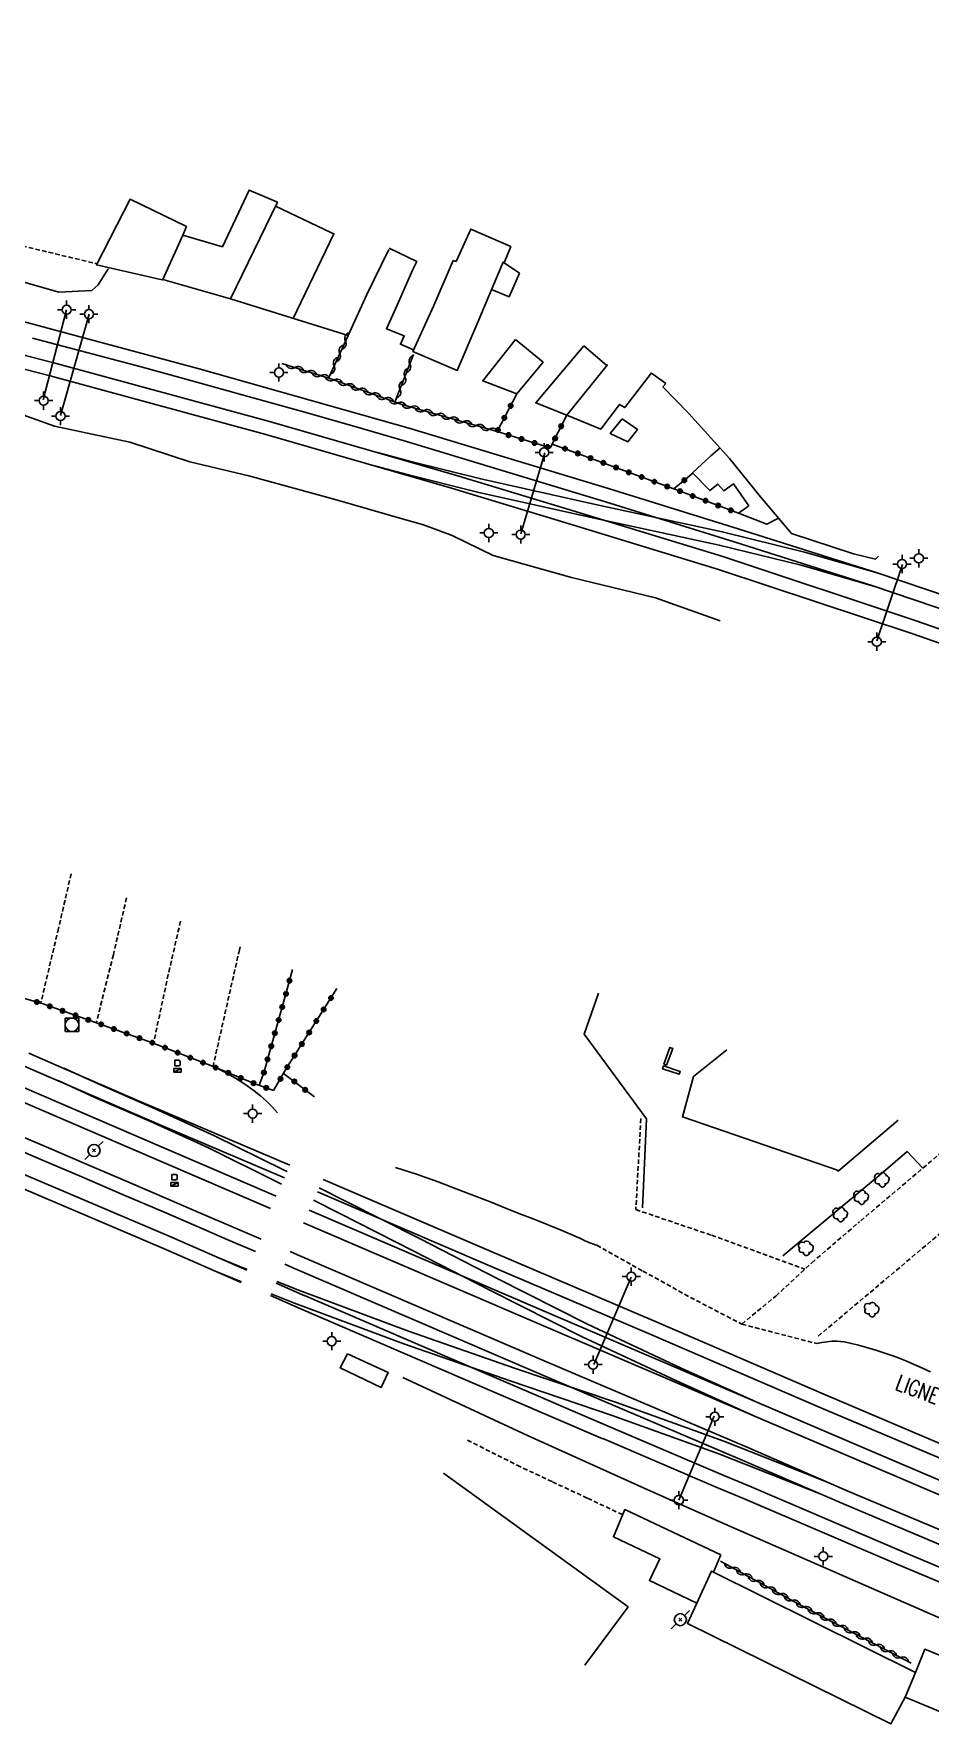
# Model space of a CAD drawing. Header units: millimetres. Extents: x 184000 to 185000, y 128098 to 129000.
# Drawn here: x 184251.4 to 184350.2, y 128813.8 to 129000 of the extents above; entities that cross this region are included whole.
import ezdxf
from ezdxf.enums import TextEntityAlignment as Align

# ---------------------------------------------------------------- set-up
doc = ezdxf.new("R2010")
doc.units = ezdxf.units.MM
doc.linetypes.add('DASHED', pattern=[0.75, 0.5, -0.25])
doc.layers.get('0').update_dxf_attribs({"linetype": 'CONTINUOUS'})
for name, color, linetype in [('W0006', 2, 'CONTINUOUS'), ('W0017', 7, 'CONTINUOUS'), ('W0101', 7, 'CONTINUOUS'), ('W0104', 1, 'CONTINUOUS'), ('W0112', 1, 'DASHED'), ('W0211', 2, 'CONTINUOUS'), ('W0214', 2, 'CONTINUOUS'), ('W0300', 7, 'CONTINUOUS'), ('W0310', 3, 'CONTINUOUS'), ('W0323', 7, 'CONTINUOUS'), ('W0333', 7, 'CONTINUOUS'), ('W0402', 7, 'CONTINUOUS'), ('W0420', 7, 'CONTINUOUS'), ('W0438', 7, 'CONTINUOUS'), ('W0439', 7, 'CONTINUOUS'), ('W0473', 7, 'CONTINUOUS'), ('W0610', 7, 'CONTINUOUS'), ('W0611', 7, 'CONTINUOUS'), ('W0700', 7, 'CONTINUOUS'), ('W0989', 7, 'CONTINUOUS')]:
    doc.layers.add(name, color=color, linetype=linetype)
doc.styles.get("Standard").update_dxf_attribs({"font": 'romans.shx', "width": 0.85})

# ---------------------------------------------------------------- blocks, each defined once
blk = doc.blocks.new('T300')
for p, q in [((-0.8, 0.51), (-0.86, 0.34)), ((-0.86, 0.34), (-0.86, 0.17)), ((-0.86, 0.17), (-0.74, 0.06)), ((-0.69, 0.63), (-0.8, 0.51)), ((-0.8, -0.06), (-0.74, 0.06)), ((-0.74, 0.06), (-0.69, 0.11)), ((-0.57, 0.69), (-0.69, 0.63)), ((-0.46, 0.69), (-0.57, 0.69)), ((-0.29, 0.63), (-0.46, 0.69)), ((-0.29, 0.63), (-0.17, 0.74)), ((-0.23, 0.57), (-0.29, 0.63)), ((-0.17, 0.74), (-0.06, 0.8)), ((-0.06, 0.8), (0.06, 0.8)), ((0.06, 0.8), (0.23, 0.74)), ((0.23, 0.74), (0.34, 0.63)), ((0.34, 0.63), (0.4, 0.51)), ((0.46, 0.46), (0.34, 0.46)), ((0.4, 0.51), (0.4, 0.46)), ((0.57, 0.4), (0.46, 0.46)), ((0.57, 0.4), (0.69, 0.29)), ((0.69, 0.29), (0.74, 0.17)), ((0.74, 0.06), (0.69, -0.17)), ((0.74, 0.17), (0.74, 0.06)), ((-0.8, -0.17), (-0.8, -0.06)), ((-0.8, -0.23), (-0.8, -0.17)), ((-0.74, -0.34), (-0.8, -0.23)), ((-0.69, -0.4), (-0.74, -0.34)), ((-0.51, -0.46), (-0.69, -0.4)), ((-0.4, -0.46), (-0.51, -0.46)), ((-0.4, -0.46), (-0.34, -0.46)), ((-0.34, -0.46), (-0.34, -0.4)), ((-0.34, -0.51), (-0.34, -0.46)), ((-0.29, -0.63), (-0.34, -0.51)), ((-0.17, -0.74), (-0.29, -0.63)), ((-0.06, -0.8), (-0.17, -0.74)), ((0.06, -0.8), (-0.06, -0.8)), ((0.17, -0.74), (0.06, -0.8)), ((0.23, -0.69), (0.17, -0.74)), ((0.29, -0.46), (0.23, -0.46)), ((0.29, -0.63), (0.23, -0.69)), ((0.46, -0.4), (0.29, -0.46)), ((0.34, -0.51), (0.29, -0.63)), ((0.34, -0.51), (0.34, -0.46)), ((0.57, -0.34), (0.46, -0.4)), ((0.63, -0.29), (0.57, -0.34)), ((0.69, -0.17), (0.63, -0.29))]:
    blk.add_line(p, q)
blk = doc.blocks.new('T610')
for p, q in [((-0.500001, 0), (-1.000002, 0)), ((0, 0.500001), (0, 1.000002)), ((0.500001, 0), (1.000002, 0)), ((0, -0.500001), (0, -1.000002))]:
    blk.add_line(p, q)
blk.add_ellipse((0, 0), major_axis=(-0.353554, 0.353554), ratio=1, start_param=3.926990817, end_param=10.2101761242)
blk = doc.blocks.new('T473')
for p, q in [((-0.166667, 0.166667), (0.166667, -0.166667)), ((-0.166667, -0.166667), (0.166667, 0.166667)), ((0.500001, 0.500001), (1.000002, 1.000002)), ((-1.000002, -1.000002), (-0.500001, -0.500001))]:
    blk.add_line(p, q)
blk.add_ellipse((0, 0), major_axis=(0.471405, 0.471405), ratio=1, start_param=5.4977871438, end_param=11.780972451)
blk = doc.blocks.new('T438')
for p, q in [((-0.4, 0.2), (0.4, 0.2)), ((-0.4, -0.2), (-0.4, 0.2)), ((0.15, 1.1), (-0.3, 1.1)), ((-0.3, 1.1), (-0.3, 0.5)), ((-0.3, 0.5), (0.15, 0.5)), ((0.3, 0.65), (0.3, 0.95)), ((0.4, 0.2), (0.4, -0.2))]:
    blk.add_line(p, q)
at = {"flags": 128}
for points in [[(-0.4, -0.2), (0.4, 0.2)], [(0.4, -0.2), (-0.4, -0.2)]]:
    blk.add_lwpolyline(points, dxfattribs=at)
for centre, major_axis, start_param, end_param in [((0.15, 0.95), (0.106, -0.106), 0.785398, 2.356194), ((0.15, 0.65), (0.106, 0.106), 3.926991, 5.497787)]:
    blk.add_ellipse(centre, major_axis=major_axis, ratio=1, start_param=start_param, end_param=end_param)
blk = doc.blocks.new('T420')
for p, q in [((0.75, 0.75), (-0.75, 0.75)), ((-0.75, 0.75), (-0.75, -0.75)), ((0.75, 0.75), (0.75, -0.75)), ((0.75, -0.75), (-0.75, -0.75))]:
    blk.add_line(p, q)
blk.add_ellipse((0, 0), major_axis=(-0.53, 0.53), ratio=1, start_param=3.926991, end_param=10.210176)
blk = doc.blocks.new('t323o')
at = {"color": 0, "linetype": 'Continuous'}
for radius in [0.25, 0.15]:
    blk.add_circle((0, 0), radius, dxfattribs=at)
blk = doc.blocks.new('t310o')
at = {"color": 0, "linetype": 'Continuous'}
for centre, start, end in [((-0.5, 0.38), 216.8699, 323.1304), ((0.5, -0.37), 36.8699, 143.1303)]:
    blk.add_arc(centre, 0.625, start, end, dxfattribs=at)

msp = doc.modelspace()

# ---------------------------------------------------------------- linework, layer by layer
at = {"layer": 'W0006'}
msp.add_lwpolyline([(184327.76, 128888.04), (184324.08, 128885.1), (184322.87, 128880.68), (184339.98, 128874.78), (184340.03, 128874.69), (184346.64, 128880.32)], dxfattribs=at)
at = {"layer": 'W0017'}
for points in [[(184313.64, 128894.31), (184312.06, 128889.79), (184318.92, 128880.47), (184318.46, 128870.65)], [(184333.95, 128865.35), (184344.99, 128874.58), (184347.65, 128876.84), (184349.38, 128875.02)]]:
    msp.add_lwpolyline(points, dxfattribs=at)
at = {"layer": 'W0101'}
for points in [[(184299.54, 128978.49), (184299.54, 128978.49), (184299.54, 128978.49), (184303.97, 128976.55), (184303.97, 128976.55)], [(184321.04, 128961.46), (184320.72, 128961.09), (184323.55, 128958.21), (184323.59, 128958.18)], [(184323.59, 128958.18), (184328.08, 128953.19)], [(184328.08, 128953.19), (184331.49, 128949), (184334.89, 128944.94), (184334.89, 128944.94)], [(184334.89, 128944.94), (184341.74, 128942.72), (184341.74, 128942.72)], [(184312.12, 128820.25), (184316.89, 128826.68), (184296.54, 128841.4)]]:
    msp.add_lwpolyline(points, dxfattribs=at)
at = {"layer": 'W0104'}
for points in [[(184265.6, 128972.94), (184265.55, 128972.89), (184258.3, 128974.53), (184262.01, 128981.77), (184268.21, 128978.77)], [(184278.01, 128981), (184284.11, 128978.1)], [(184267.8, 128977.8), (184268.21, 128978.77)], [(184284.11, 128978.1), (184284.47, 128977.96), (184279.99, 128968.64)], [(184297.62, 128975.03), (184297.92, 128974.91), (184299.54, 128978.49)], [(184273.07, 128970.8), (184286.02, 128966.75), (184288.1, 128971.27), (184290.5, 128976.25)], [(184293.25, 128965.17), (184291.8, 128965.79), (184292.22, 128966.72), (184290.26, 128967.48), (184291.3, 128969.78), (184293.17, 128974.04), (184293.59, 128974.9), (184290.56, 128976.37)], [(184303.97, 128976.55), (184303.21, 128974.77)], [(184304.93, 128973.63), (184303.11, 128974.84), (184301.99, 128972.15), (184300.42, 128968.49), (184298.05, 128962.91), (184293.17, 128964.98), (184295.46, 128970.07), (184297.62, 128975.03)], [(184301.85, 128971.82), (184303.77, 128971.02), (184304.93, 128973.63)], [(184304.48, 128966.33), (184300.86, 128961.77), (184304.61, 128960.33), (184307.52, 128963.82)], [(184307.52, 128963.82), (184304.48, 128966.33)], [(184312.01, 128965.61), (184306.7, 128959.34), (184310.12, 128957.99)], [(184321.04, 128961.46), (184319.48, 128962.6), (184319.48, 128962.64), (184316.51, 128958.82), (184315.94, 128959.16), (184313.88, 128956.43), (184310.12, 128957.99), (184314.58, 128963.5), (184314.55, 128963.47), (184312.01, 128965.61)], [(184327.02, 128954.37), (184326.01, 128953.52), (184324, 128951.64), (184325.88, 128949.67), (184326.79, 128950.39), (184327.45, 128949.64), (184328.52, 128950.4), (184330.19, 128948), (184329.04, 128947.19), (184332.16, 128945.96), (184333.47, 128946.65)], [(184344.5, 128942.44), (184344.14, 128942.12), (184341.74, 128942.72)], [(184326.31, 128830.5), (184327.1, 128832.4), (184316.54, 128837.4), (184315.27, 128834.41), (184320.39, 128831.98), (184319.24, 128829.59), (184324.47, 128827.1)], [(184347.43, 128816.73), (184345.85, 128813.8), (184323.44, 128824.84), (184326.07, 128830.62), (184348.55, 128819.45)], [(184347.43, 128816.73), (184372.59, 128806.31), (184396.62, 128796.66), (184416.36, 128788.62), (184418.23, 128794.18), (184385.39, 128807.4), (184349.6, 128822.01), (184348.55, 128819.45)], [(184348.55, 128819.45), (184347.43, 128816.73)]]:
    msp.add_lwpolyline(points, dxfattribs=at)
for points in [[(184265.6, 128972.94), (184273.07, 128970.8), (184278.24, 128981.46), (184275.12, 128982.79), (184272.17, 128976.53), (184267.8, 128977.8)], [(184316.22, 128957.57), (184314.92, 128955.96), (184316.84, 128955.06), (184317.91, 128956.39)]]:
    msp.add_lwpolyline(points, close=True, dxfattribs=at)
at = {"layer": 'W0112'}
for points in [[(184248.65, 128976.98), (184258.37, 128974.66)], [(184255.51, 128907.45), (184254.11, 128901.43), (184252.16, 128893.19)], [(184261.61, 128904.81), (184260.16, 128898.53), (184258.28, 128891.05)], [(184267.56, 128902.23), (184266.21, 128896.35), (184264.58, 128888.79)], [(184274.13, 128899.4), (184274.06, 128899.09), (184271.14, 128886.21)], [(184318.29, 128880.48), (184317.74, 128870.45), (184326.1, 128867.62), (184336.37, 128863.89)], [(184352.63, 128877.78), (184342.39, 128869.11)], [(184329.42, 128857.83), (184333.16, 128860.93), (184337.13, 128864.6), (184342.39, 128869.11)], [(184352.55, 128868.91), (184337.79, 128856.46)], [(184313.43, 128866.54), (184318.52, 128863.68), (184323.76, 128860.78), (184329.42, 128857.83)], [(184329.42, 128857.83), (184337.68, 128855.69)], [(184299.19, 128845.05), (184299.19, 128845.05), (184304.66, 128842.29), (184308.54, 128840.46), (184312.42, 128838.65), (184316.3, 128836.83)]]:
    msp.add_lwpolyline(points, dxfattribs=at)
at = {"layer": 'W0211'}
for points in [[(184292, 128946.57), (184284.62, 128948.68), (184275.1, 128951.29), (184268.59, 128952.85), (184261.96, 128954.99), (184253.66, 128956.76), (184246.26, 128959.42), (184237.14, 128961.9), (184226.06, 128964.9), (184215.85, 128967.28), (184209.12, 128969.27), (184200.94, 128971.7), (184192.87, 128973.88), (184183.76, 128976.21), (184177.04, 128978), (184167.72, 128980.33), (184153.25, 128983.87), (184142.23, 128986.62), (184133.95, 128989.08), (184124.94, 128991.27), (184114.57, 128993.95), (184105.45, 128996.33), (184096.89, 128998.49), (184090.78, 129000)], [(184140.75, 129000), (184147.29, 128998.19), (184151.25, 128997.22), (184160.94, 128995.46), (184164.89, 128994.63), (184168.78, 128993.96), (184175.71, 128991.68), (184184.2, 128989.02), (184193.06, 128986.98), (184199.33, 128986.35), (184203.19, 128985.28), (184206.63, 128983.69), (184210.59, 128982.53), (184220.53, 128980.62), (184233.65, 128977.12), (184246.27, 128973.79), (184254.14, 128971.55), (184257.8, 128971.71), (184258.47, 128972.34), (184259.58, 128974.12)], [(184327.02, 128935.32), (184319.92, 128937.86), (184310.64, 128940.1), (184302.01, 128942.51), (184297.51, 128944.73), (184294.35, 128945.89), (184292, 128946.57)], [(184271.41, 128886.1), (184272.53, 128885.55), (184273.61, 128884.94), (184274.66, 128884.27), (184275.68, 128883.54), (184276.37, 128882.99), (184277.04, 128882.39), (184277.67, 128881.76), (184278.26, 128881.1)], [(184350.22, 128852.56), (184349.32, 128852.99), (184348.41, 128853.4), (184347.49, 128853.79), (184346.4, 128854.22), (184345.3, 128854.61), (184344.18, 128854.98), (184343.06, 128855.31), (184342.28, 128855.52), (184341.5, 128855.71), (184340.71, 128855.87), (184339.9, 128855.95), (184339.34, 128855.95), (184338.78, 128855.9), (184338.22, 128855.82), (184337.68, 128855.69)]]:
    msp.add_lwpolyline(points, dxfattribs=at)
at = {"layer": 'W0214'}
msp.add_lwpolyline([(184291.26, 128875.1), (184292.07, 128874.85), (184292.88, 128874.58), (184293.69, 128874.31), (184294.5, 128874.04), (184295.55, 128873.65), (184296.61, 128873.26), (184297.65, 128872.85), (184298.7, 128872.45), (184300.25, 128871.85), (184301.79, 128871.26), (184303.32, 128870.65), (184304.86, 128870.04), (184306.42, 128869.43), (184307.97, 128868.81), (184309.52, 128868.18), (184311.06, 128867.53), (184311.28, 128867.43), (184311.49, 128867.33), (184311.71, 128867.23), (184311.92, 128867.13), (184312.13, 128867.02), (184312.35, 128866.92), (184312.57, 128866.83), (184312.79, 128866.74), (184312.95, 128866.68), (184313.11, 128866.63), (184313.27, 128866.58), (184313.43, 128866.54)], dxfattribs=at)
at = {"layer": 'W0310'}
for points in [[(184283.87, 128962.06), (184286.02, 128966.75)], [(184278.73, 128963.68), (184284.11, 128961.99), (184291.84, 128959.19), (184302.45, 128956.18)], [(184293.25, 128964.68), (184291.19, 128959.42)], [(184348.1, 128820.49), (184336.36, 128826.62), (184327.06, 128831.71)]]:
    msp.add_lwpolyline(points, dxfattribs=at)
at = {"layer": 'W0323'}
for points in [[(184304.64, 128960.33), (184302.45, 128956.18), (184308.31, 128954.37), (184310.12, 128957.99)], [(184308.53, 128954.8), (184322.93, 128949.49), (184329.04, 128947.19)], [(184324.06, 128951.62), (184321.93, 128949.86)], [(184277.81, 128883.57), (184275.67, 128884.36), (184271.14, 128886.21), (184264.36, 128888.87), (184258.07, 128891.12), (184252.31, 128893.15), (184246.18, 128894.89), (184239.74, 128897.61), (184225.94, 128903.1), (184222.23, 128904.78), (184215.98, 128906.96), (184217.97, 128912.18), (184220.51, 128919.46), (184221.36, 128921.71)], [(184279.91, 128896.92), (184279.25, 128894.48), (184276.74, 128885.53), (184276.23, 128884.15)], [(184284.8, 128894.82), (184279.18, 128885.91), (184277.81, 128883.57)], [(184282.33, 128882.87), (184278.92, 128885.46)]]:
    msp.add_lwpolyline(points, dxfattribs=at)
at = {"layer": 'W0333'}
for points in [[(184292.07, 128851.97), (184305.81, 128845.55), (184319.07, 128839.58), (184327.58, 128835.81)], [(184327.58, 128835.81), (184353.95, 128824.28), (184371.24, 128816.99), (184378.88, 128813.89), (184382.11, 128812.82), (184388.52, 128810.8), (184396.54, 128808.21), (184408.98, 128804.08), (184416.48, 128801.84), (184425.41, 128799.42)]]:
    msp.add_lwpolyline(points, dxfattribs=at)
at = {"layer": 'W0402'}
for points in [[(184321.13, 128886.37), (184321.8, 128888.21), (184321.5, 128888.32), (184320.83, 128886.48)], [(184320.68, 128885.98), (184322.52, 128885.36), (184322.63, 128885.68), (184320.79, 128886.3)]]:
    msp.add_lwpolyline(points, close=True, dxfattribs=at)
at = {"layer": 'W0439'}
msp.add_lwpolyline([(184285.98, 128854.56), (184290.46, 128852.5), (184289.67, 128850.85), (184285.14, 128853.02)], close=True, dxfattribs=at)
at = {"layer": 'W0611'}
for points in [[(184252.42, 128959.68), (184255.01, 128969.6)], [(184257.51, 128969.12), (184254.32, 128957.93)], [(184305.08, 128944.91), (184307.7, 128953.83)], [(184344.3, 128933.11), (184347.14, 128941.53)], [(184313.1, 128853.37), (184317.23, 128863.02)], [(184326.39, 128847.68), (184322.48, 128838.44)]]:
    msp.add_lwpolyline(points, dxfattribs=at)
at = {"layer": 'W0700'}
for points in [[(184106.67, 129000), (184125.34, 128995.21), (184150.59, 128988.71), (184175.39, 128982.4), (184203.24, 128975.22), (184229.25, 128968.46), (184253.2, 128962.3), (184276.96, 128955.84), (184297.43, 128949.93)], [(184112.7, 129000), (184125.71, 128996.66), (184150.96, 128990.17), (184175.76, 128983.85), (184203.62, 128976.67), (184229.62, 128969.91), (184253.58, 128963.75), (184277.36, 128957.28), (184297.86, 128951.37)], [(184292.88, 128956.52), (184269.61, 128963.1), (184245.65, 128969.51), (184225.46, 128974.74), (184206.37, 128979.66), (184187.98, 128984.37), (184167.04, 128989.82), (184148.9, 128994.49), (184127.4, 129000)], [(184292.46, 128955.08), (184286.66, 128956.76), (184280.85, 128958.41), (184275.03, 128960.05), (184269.21, 128961.66), (184263.23, 128963.29), (184257.25, 128964.89), (184251.26, 128966.48)], [(184531.66, 128861.77), (184520.88, 128865.93), (184506.13, 128871.54), (184493.33, 128876.61), (184484.75, 128880.37), (184478.06, 128883.69), (184465.33, 128890.31), (184449.93, 128898.11), (184436.29, 128904.59), (184418.19, 128912.73), (184399.58, 128920.55), (184386.88, 128925.52), (184374.3, 128930.19), (184360.41, 128935.16), (184344.33, 128940.6), (184329.01, 128945.46), (184314.83, 128949.86), (184292.88, 128956.52)], [(184344.33, 128940.6), (184336.34, 128942.89), (184327.27, 128945.13), (184313.31, 128948.14), (184300.65, 128950.95), (184292.93, 128952.88), (184289.27, 128953.88)], [(184531.48, 128860.23), (184520.34, 128864.53), (184505.59, 128870.14), (184492.75, 128875.22), (184484.12, 128879.01), (184477.38, 128882.35), (184464.65, 128888.98), (184449.27, 128896.76), (184435.66, 128903.23), (184417.59, 128911.36), (184399.02, 128919.16), (184386.35, 128924.12), (184373.78, 128928.78), (184359.92, 128933.74), (184343.87, 128939.18), (184328.56, 128944.03), (184314.39, 128948.42), (184292.45, 128955.09)], [(184343.92, 128939.16), (184335.95, 128941.44), (184326.93, 128943.67), (184312.99, 128946.67), (184300.3, 128949.49), (184292.55, 128951.43), (184289.1, 128952.37)], [(184297.86, 128951.37), (184311.19, 128947.35), (184327.32, 128942.41), (184348.65, 128935.33), (184369, 128928.25), (184386.06, 128922.01), (184405.21, 128914.46), (184423.82, 128906.42), (184443.77, 128896.94), (184484.3, 128876.44), (184505.8, 128865.59), (184521.27, 128857.95)], [(184297.43, 128949.93), (184310.76, 128945.91), (184326.86, 128940.99), (184348.17, 128933.91), (184368.49, 128926.84), (184385.53, 128920.61), (184404.64, 128913.08), (184423.2, 128905.05), (184443.11, 128895.6), (184483.62, 128875.11), (184505.13, 128864.25), (184520.6, 128856.6)], [(184278.09, 128871.94), (184262.36, 128878.7), (184242.07, 128887.42), (184214.4, 128898.92), (184191.2, 128907.56), (184174.77, 128913.05), (184157.98, 128918.24), (184136.08, 128924.6), (184117.56, 128929.53), (184105.46, 128932.55), (184091.5, 128935.81), (184080.55, 128938.24)], [(184089.07, 128938.49), (184109.99, 128933.85), (184138.25, 128926.38), (184171.48, 128916.24), (184191.78, 128909.71), (184207.27, 128904.14), (184222.74, 128897.95), (184241.09, 128890.24), (184265.47, 128879.72)], [(184277.48, 128870.57), (184261.77, 128877.32), (184241.48, 128886.04), (184213.85, 128897.53), (184190.7, 128906.14), (184174.31, 128911.62), (184157.55, 128916.8), (184135.68, 128923.15), (184117.18, 128928.07), (184105.11, 128931.09), (184091.17, 128934.35), (184080.23, 128936.78)], [(184078.16, 128928.02), (184089.72, 128925.49), (184107.59, 128921.37), (184126.1, 128916.65), (184146.08, 128910.87), (184164.48, 128905.28), (184190.06, 128896.64), (184209, 128889.65), (184226.88, 128882.57), (184249.99, 128872.84), (184265.7, 128866.15), (184274.25, 128862.41)], [(184078.47, 128929.49), (184090.05, 128926.95), (184107.94, 128922.82), (184126.49, 128918.1), (184146.51, 128912.31), (184164.94, 128906.71), (184190.56, 128898.05), (184209.53, 128891.05), (184227.45, 128883.96), (184250.57, 128874.22), (184266.3, 128867.52), (184274.88, 128863.77)], [(184250.83, 128887.68), (184253.87, 128886.36), (184256.92, 128885.04), (184259.97, 128883.72), (184263.01, 128882.41), (184266.06, 128881.1)], [(184279.31, 128874.64), (184278.91, 128874.84), (184271.29, 128878.59), (184264.78, 128881.57), (184258.73, 128884.2), (184254.71, 128886.02)], [(184278.69, 128873.27), (184278.25, 128873.49), (184270.64, 128877.24), (184264.17, 128880.2), (184258.12, 128882.82), (184254.09, 128884.66)], [(184276.45, 128867.2), (184273.37, 128868.52), (184269.82, 128870.04), (184266.27, 128871.57), (184261.77, 128873.5), (184257.27, 128875.44), (184252.76, 128877.37), (184248.25, 128879.29)], [(184279.01, 128873.97), (184265.48, 128879.72)], [(184279.62, 128875.34), (184266.06, 128881.1)], [(184275.83, 128865.83), (184272.78, 128867.14), (184269.23, 128868.67), (184265.68, 128870.19), (184261.18, 128872.13), (184256.68, 128874.06), (184252.18, 128875.99), (184247.67, 128877.91)], [(184385.08, 128830.83), (184357.39, 128842.09), (184338.73, 128850.01), (184319.98, 128858.08), (184301.8, 128865.82), (184283.27, 128873.78)], [(184384.51, 128829.44), (184356.81, 128840.7), (184338.14, 128848.63), (184319.39, 128856.7), (184301.21, 128864.44), (184282.65, 128872.42)], [(184331.74, 128848.93), (184322.75, 128852.98), (184312.4, 128857.82), (184302.39, 128862.89), (184293.97, 128867.23), (184285.74, 128871.4), (184282.85, 128872.85)], [(184307.14, 128859.47), (184281.73, 128870.38)], [(184331.13, 128847.56), (184322.13, 128851.61), (184311.74, 128856.47), (184301.71, 128861.55), (184293.29, 128865.89), (184285.06, 128870.06), (184282.23, 128871.48)], [(184306.55, 128858.09), (184281.11, 128869.01)], [(184271.69, 128865.16), (184274.92, 128863.86)], [(184279.88, 128864.09), (184279.04, 128864.45)], [(184280.47, 128865.47), (184279.66, 128865.82)], [(184307.64, 128853.79), (184280.47, 128865.47)], [(184271.13, 128863.77), (184274.29, 128862.49)], [(184278.18, 128862.54), (184280.68, 128861.53), (184292.68, 128857.07), (184304.36, 128852.99), (184315.62, 128849.19), (184327.42, 128844.95), (184333.21, 128842.66), (184338.77, 128840.46)], [(184307.05, 128852.41), (184279.88, 128864.09)], [(184277.48, 128860.99), (184280.65, 128859.6)], [(184277.56, 128861.17), (184280.13, 128860.13), (184292.17, 128855.66), (184303.88, 128851.58), (184315.12, 128847.77), (184326.89, 128843.54), (184332.66, 128841.26), (184338.22, 128839.07)], [(184278.1, 128862.36), (184281.26, 128860.97)], [(184281.24, 128860.98), (184285.76, 128859.03), (184290.27, 128857.08), (184294.78, 128855.14), (184299.29, 128853.2), (184303.15, 128851.54), (184307, 128849.89), (184310.85, 128848.24), (184314.7, 128846.59)], [(184280.65, 128859.6), (184298.7, 128851.82), (184314.11, 128845.21)], [(184355.23, 128838.92), (184346.78, 128842.52), (184332.86, 128848.45), (184307.14, 128859.47)], [(184354.64, 128837.54), (184346.2, 128841.14), (184332.27, 128847.07), (184306.55, 128858.09)], [(184341.3, 128839.36), (184330.07, 128844.23), (184307.64, 128853.79)], [(184340.71, 128837.98), (184329.47, 128842.85), (184307.05, 128852.41)], [(184314.68, 128846.6), (184327.43, 128841.16), (184330.18, 128840.02)], [(184314.09, 128845.22), (184326.85, 128839.77), (184329.61, 128838.63)], [(184364.85, 128823.7), (184346.7, 128831.33), (184329.59, 128838.64)], [(184365.43, 128825.08), (184347.29, 128832.71), (184330.18, 128840.02)], [(184469.75, 128799.74), (184455.94, 128802.1), (184440.4, 128805.17), (184422.76, 128809.2), (184410.79, 128812.47), (184398.84, 128816.49), (184378.62, 128823.96), (184355.45, 128833.4), (184341.3, 128839.36)], [(184469.52, 128798.26), (184455.67, 128800.62), (184440.09, 128803.71), (184422.4, 128807.74), (184410.35, 128811.04), (184398.34, 128815.08), (184378.08, 128822.56), (184354.87, 128832.02), (184340.71, 128837.98)]]:
    msp.add_lwpolyline(points, dxfattribs=at)

# ---------------------------------------------------------------- block references
at = {"layer": 'W0300'}
for p in [(184344.91, 128873.74), (184342.63, 128871.81), (184340.32, 128869.91), (184336.54, 128866.18), (184343.79, 128859.43)]:
    msp.add_blockref('T300', p, dxfattribs=at)
at = {"layer": 'W0310'}
for p, rotation in [((184285.74, 128966.15), 65.38148115137786), ((184285.12, 128964.79), 65.38148115137786), ((184280.16, 128963.23), 342.5611197277721), ((184281.59, 128962.78), 342.5611197277721), ((184284.49, 128963.43), 65.38148115137786), ((184292.29, 128962.21), 248.6125565606028), ((184292.83, 128963.61), 248.6125565606028), ((184283.02, 128962.33), 342.5611197277721), ((184284.45, 128961.86), 340.0788438528357), ((184285.86, 128961.35), 340.0788438528357), ((184287.27, 128960.84), 340.0788438528357), ((184291.74, 128960.82), 248.6125565606028), ((184288.68, 128960.33), 340.0788438528357), ((184290.09, 128959.82), 340.0788438528357), ((184291.5, 128959.31), 340.0788438528357), ((184292.94, 128958.87), 344.1729806936409), ((184294.38, 128958.47), 344.1729806936409), ((184295.82, 128958.06), 344.1729806936409), ((184297.27, 128957.65), 344.1729806936409), ((184298.71, 128957.24), 344.1729806936409), ((184300.15, 128956.83), 344.1729806936409), ((184301.6, 128956.42), 344.1729806936409), ((184328.38, 128830.99), 151.3291504571604), ((184329.7, 128830.27), 151.3291504571604), ((184331.01, 128829.55), 151.3291504571604), ((184332.33, 128828.83), 151.3291504571604), ((184333.64, 128828.11), 151.3291504571604), ((184334.96, 128827.39), 151.3291504571604), ((184336.28, 128826.67), 151.3291504571604), ((184337.6, 128825.98), 152.3883284561918), ((184338.93, 128825.28), 152.3883284561918), ((184340.26, 128824.59), 152.3883284561918), ((184341.59, 128823.89), 152.3883284561918), ((184342.92, 128823.19), 152.3883284561918), ((184344.25, 128822.5), 152.3883284561918), ((184345.58, 128821.8), 152.3883284561918), ((184346.91, 128821.11), 152.3883284561918)]:
    msp.add_blockref('t310o', p, dxfattribs=dict(at, rotation=rotation))
at = {"layer": 'W0323'}
for p, rotation in [((184303.94, 128959), 242.2562345537645), ((184303.24, 128957.68), 242.2562345537645), ((184302.55, 128956.35), 242.2562345537645), ((184303.7, 128955.79), 342.866331931761), ((184305.13, 128955.35), 342.866331931761), ((184308.84, 128955.42), 63.39697526427877), ((184309.51, 128956.76), 63.39697526427877), ((184306.57, 128954.91), 342.866331931761), ((184308, 128954.47), 342.866331931761), ((184309.93, 128954.29), 339.7312871601031), ((184311.34, 128953.77), 339.7312871601031), ((184312.75, 128953.25), 339.7312871601031), ((184314.16, 128952.73), 339.7312871601031), ((184315.56, 128952.21), 339.7312871601031), ((184316.97, 128951.69), 339.7312871601031), ((184318.38, 128951.17), 339.7312871601031), ((184319.78, 128950.65), 339.7312871601031), ((184321.19, 128950.13), 339.7312871601031), ((184323.08, 128950.81), 219.4978602480541), ((184322.6, 128949.61), 339.7312871601031), ((184324, 128949.08), 339.4233976603808), ((184325.41, 128948.56), 339.4233976603808), ((184326.81, 128948.03), 339.4233976603808), ((184328.22, 128947.5), 339.4233976603808), ((184279.18, 128894.23), 254.3527654557174), ((184279.57, 128895.67), 254.7289051527635), ((184251.72, 128893.32), 164.1200849613687), ((184253.15, 128892.85), 160.6015648592726), ((184254.56, 128892.36), 160.6015648592726), ((184278.77, 128892.78), 254.3527654557174), ((184283.33, 128892.5), 237.7384588276398), ((184284.14, 128893.77), 237.7384588276398), ((184255.98, 128891.86), 160.6015648592726), ((184257.39, 128891.36), 160.6015648592726), ((184258.81, 128890.86), 160.3323148984099), ((184260.22, 128890.35), 160.3323148984099), ((184278.37, 128891.34), 254.3527654557174), ((184282.53, 128891.23), 237.7384588276398), ((184261.63, 128889.85), 160.3323148984099), ((184263.04, 128889.34), 160.3323148984099), ((184264.46, 128888.84), 158.5214090249227), ((184265.85, 128888.29), 158.5214090249227), ((184277.56, 128888.45), 254.3527654557174), ((184277.96, 128889.89), 254.3527654557174), ((184280.93, 128888.69), 237.7384588276398), ((184281.73, 128889.96), 237.7384588276398), ((184267.25, 128887.74), 158.5214090249227), ((184268.64, 128887.19), 158.5214090249227), ((184270.04, 128886.64), 158.5214090249227), ((184277.15, 128887.01), 254.3527654557174), ((184280.13, 128887.42), 237.7384588276398), ((184271.43, 128886.09), 157.8420861097256), ((184272.82, 128885.52), 157.8420861097256), ((184274.21, 128884.95), 157.8420861097256), ((184276.75, 128885.56), 254.3527654557174), ((184278.57, 128884.86), 239.713176066349), ((184279.33, 128886.15), 237.7384588276398), ((184280.11, 128884.56), 142.7183327941374), ((184275.6, 128884.39), 157.8420861097256), ((184277.01, 128883.87), 159.708232331911), ((184281.3, 128883.65), 142.7183327941374)]:
    msp.add_blockref('t323o', p, dxfattribs=dict(at, rotation=rotation))
at = {"layer": 'W0420'}
msp.add_blockref('T420', (184255.6, 128890.81), dxfattribs=at)
at = {"layer": 'W0438'}
for p in [(184267.22, 128885.8), (184266.89, 128873.23)]:
    msp.add_blockref('T438', p, dxfattribs=at)
at = {"layer": 'W0473'}
for p in [(184258.02, 128876.97), (184322.64, 128825.27)]:
    msp.add_blockref('T473', p, dxfattribs=at)
at = {"layer": 'W0610'}
for p in [(184255.01, 128969.6), (184257.46, 128969.11), (184278.4, 128962.68), (184252.47, 128959.58), (184254.33, 128957.88), (184307.64, 128953.88), (184301.54, 128945), (184305.06, 128944.83), (184347.08, 128941.58), (184348.93, 128942.21), (184344.3, 128933.02), (184275.51, 128881.03), (184317.24, 128863.07), (184284.23, 128855.96), (184313.03, 128853.37), (184326.44, 128847.63), (184322.48, 128838.44), (184338.4, 128832.25)]:
    msp.add_blockref('T610', p, dxfattribs=at)

# ---------------------------------------------------------------- texts
at = {"layer": 'W0989', "width": 0.75}
msp.add_text('LIGNE SNCB 161 - BRUXELLES-MIDI - NAMUR', height=1.75, rotation=339.5801, dxfattribs=at).set_placement((184366.28, 128844.14), align=Align.MIDDLE_CENTER)

doc.saveas('drawing.dxf')
